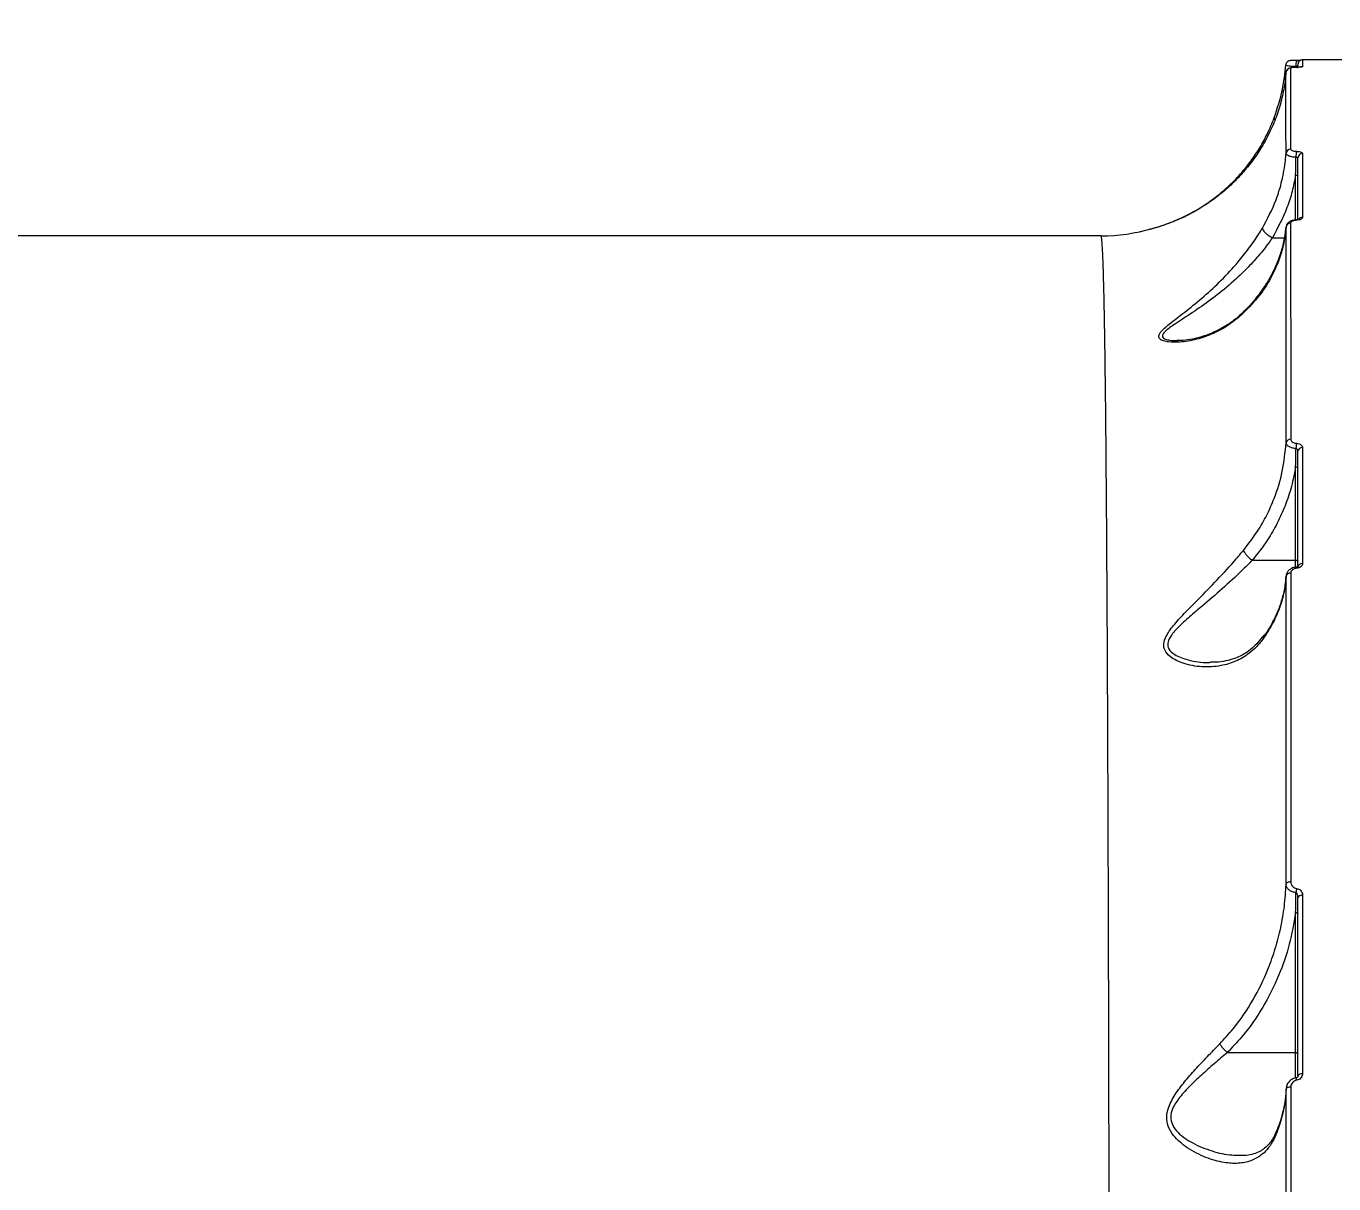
# Model space of a CAD drawing. Header units: millimetres. Extents: x -6521 to 6343, y -6174 to 4868.
# Drawn here: x -2641.9 to -2359.8, y 878.8 to 1128.7 of the extents above; entities that cross this region are included whole.
import ezdxf

# ---------------------------------------------------------------- set-up
doc = ezdxf.new("R2010")
doc.units = ezdxf.units.MM
for name, color, linetype in [('DIKOM_ОБЪЕКТ', 7, 'Continuous'), ('DIKOM_РАЗМЕР_ЗОНА', 7, 'Continuous'), ('DIKOM_РАЗМЕР_ОБЪЕКТА', 7, 'Continuous')]:
    doc.layers.add(name, color=color, linetype=linetype)
doc.styles.add('style1', font='arial.ttf', dxfattribs={"width": 0.8})
doc.dimstyles.new('1-50', dxfattribs={"dimtxt": 300, "dimasz": 200, "dimexe": 100, "dimexo": 0, "dimgap": 100, "dimtad": 1, "dimtxsty": 'style1', "dimcen": 200, "dimclrd": 7, "dimclre": 7, "dimclrt": 7, "dimadec": 1, "dimazin": 2, "dimtfac": 1, "dimtmove": 0, "dimatfit": 2, "dimfxl": 0, "dimlwd": 25, "dimlwe": 18, "dimarcsym": 0})

# ---------------------------------------------------------------- blocks, each defined once
blk = doc.blocks.new('*D12')
at = {"layer": 'Defpoints', "color": 0, "transparency": 16777216}
for p in [(918.99, 3251.45), (5268.57, 3251.45), (-3684.78, -1936.75)]:
    blk.add_point(p, dxfattribs=at)
at = {"layer": 'DIKOM_РАЗМЕР_ОБЪЕКТА', "color": 7, "lineweight": 18, "transparency": 16777216}
for p, q in [((918.99, 3251.45), (5368.57, 3251.45)), ((-3684.78, -1936.75), (5368.57, -1936.75))]:
    blk.add_line(p, q, dxfattribs=at)
at = {"layer": 'DIKOM_РАЗМЕР_ОБЪЕКТА', "color": 7, "lineweight": 25, "transparency": 16777216}
blk.add_line((5268.57, -1736.75), (5268.57, 3051.45), dxfattribs=at)
at = {"layer": 'DIKOM_РАЗМЕР_ОБЪЕКТА', "color": 7, "transparency": 16777216}
for points in [[(5235.23, 3051.45), (5301.9, 3051.45), (5268.57, 3251.45)], [(5235.23, -1736.75), (5301.9, -1736.75), (5268.57, -1936.75)]]:
    blk.add_solid(points, dxfattribs=at)
at = {"layer": 'DIKOM_РАЗМЕР_ОБЪЕКТА', "color": 7, "transparency": 16777216, "insert": (5015.39, 711.25), "char_height": 300, "attachment_point": 5, "rotation": 90, "style": 'style1'}
blk.add_mtext('5150', dxfattribs=at)
blk = doc.blocks.new('*D13')
at = {"layer": 'Defpoints', "color": 0, "transparency": 16777216}
for p in [(1683.24, 4867.99), (-4359.52, -3960.36), (6242.61, -3960.36)]:
    blk.add_point(p, dxfattribs=at)
at = {"layer": 'DIKOM_РАЗМЕР_ЗОНА', "color": 7, "lineweight": 18, "transparency": 16777216}
for p, q in [((1683.24, 4867.99), (6342.61, 4867.99)), ((-4359.52, -3960.36), (6342.61, -3960.36))]:
    blk.add_line(p, q, dxfattribs=at)
at = {"layer": 'DIKOM_РАЗМЕР_ЗОНА', "color": 7, "lineweight": 25, "transparency": 16777216}
blk.add_line((6242.61, 4667.99), (6242.61, -3760.36), dxfattribs=at)
at = {"layer": 'DIKOM_РАЗМЕР_ЗОНА', "color": 7, "transparency": 16777216}
for points in [[(6209.28, 4667.99), (6275.95, 4667.99), (6242.61, 4867.99)], [(6209.28, -3760.36), (6275.95, -3760.36), (6242.61, -3960.36)]]:
    blk.add_solid(points, dxfattribs=at)
at = {"layer": 'DIKOM_РАЗМЕР_ЗОНА', "color": 7, "transparency": 16777216, "insert": (5989.44, 630.24), "char_height": 300, "attachment_point": 5, "rotation": 90, "style": 'style1'}
blk.add_mtext('8850', dxfattribs=at)

msp = doc.modelspace()

# ---------------------------------------------------------------- linework, layer by layer
at = {"layer": 'DIKOM_ОБЪЕКТ', "color": 7, "linetype": 'Continuous', "lineweight": 15}
for p, q in [((-2353.011, 1121.464), (-2366.512, 1121.464)), ((-2367.942, 1119.824), (-2367.939, 1119.967)), ((-2368.011, 1086.882), (-2368.011, 1096.555)), ((-2410.014, 1083.464), (-2708.064, 1083.464)), ((-2370.153, 1085.391), (-2370.265, 1084.43)), ((-2373.008, 1083.049), (-2370.443, 1083.049)), ((-2393.652, 1060.888), (-2393.413, 1060.891)), ((-2368.011, 1013.432), (-2368.011, 1033.633)), ((-2377.342, 1013.432), (-2368.011, 1013.432)), ((-2368.011, 1011.965), (-2368.011, 1013.432)), ((-2368.011, 907.172), (-2368.011, 937.39)), ((-2382.772, 907.172), (-2368.011, 907.172)), ((-2368.011, 901.71), (-2368.011, 907.172)), ((-2370.086, 899.401), (-2370.121, 898.753))]:
    msp.add_line(p, q, dxfattribs=at)
at = {"layer": 'DIKOM_ОБЪЕКТ', "color": 7, "linetype": 'Continuous', "lineweight": 15, "flags": 128}
for points in [[(-2366.512, 1119.975), (-2366.707, 1119.956), (-2366.88, 1119.905)], [(-2368.011, 1096.555), (-2367.913, 1096.551), (-2367.819, 1096.541), (-2367.733, 1096.525), (-2367.657, 1096.503), (-2367.595, 1096.477), (-2367.549, 1096.446), (-2367.52, 1096.413), (-2367.511, 1096.379)], [(-2367.812, 1086.817), (-2367.835, 1086.868), (-2367.856, 1086.894), (-2367.867, 1086.898)], [(-2368.011, 1033.633), (-2367.913, 1033.629), (-2367.819, 1033.619), (-2367.733, 1033.603), (-2367.657, 1033.581), (-2367.595, 1033.555), (-2367.549, 1033.524), (-2367.52, 1033.491), (-2367.511, 1033.457)], [(-2369.067, 944.036), (-2369.254, 944.025), (-2369.435, 943.993), (-2369.602, 943.942), (-2369.749, 943.874), (-2369.872, 943.791), (-2369.966, 943.697), (-2370.027, 943.593), (-2370.053, 943.485)], [(-2366.521, 941.145), (-2366.715, 941.133), (-2366.9, 941.1), (-2367.072, 941.047), (-2367.221, 940.976), (-2367.344, 940.89), (-2367.435, 940.792), (-2367.492, 940.685), (-2367.511, 940.575)], [(-2368.011, 937.39), (-2367.913, 937.387), (-2367.819, 937.377), (-2367.733, 937.361), (-2367.657, 937.339), (-2367.595, 937.312), (-2367.549, 937.282), (-2367.52, 937.249), (-2367.511, 937.215)], [(-2368.011, 907.172), (-2367.913, 907.168), (-2367.819, 907.158), (-2367.733, 907.142), (-2367.657, 907.12), (-2367.595, 907.094), (-2367.549, 907.063), (-2367.52, 907.03), (-2367.511, 906.996)], [(-2366.522, 902.617), (-2366.715, 902.607), (-2366.901, 902.579), (-2367.072, 902.534), (-2367.221, 902.475), (-2367.344, 902.402), (-2367.435, 902.32), (-2367.492, 902.231), (-2367.511, 902.138)], [(-2369.064, 899.749), (-2369.252, 899.74), (-2369.433, 899.714), (-2369.6, 899.672), (-2369.747, 899.616), (-2369.87, 899.548), (-2369.963, 899.471), (-2370.024, 899.386), (-2370.051, 899.298)]]:
    msp.add_lwpolyline(points, dxfattribs=at)
at = {"layer": 'DIKOM_ОБЪЕКТ', "color": 7, "linetype": 'Continuous', "lineweight": 15}
for centre, radius, start, end in [((-2365.583, 1120.393), 2.395, 157.58742, 190.26742), ((-2366.511, 1120.464), 1, 89.98309, 180.00042), ((-2369.11, 1118.658), 0.998, 89.99833, 175.91555), ((-2369.107, 1101.163), 0.981, 89.10945, 175.03931), ((-2363.746, 1100.612), 4.198, 164.97778, 182.80086), ((-2366.534, 1100.275), 0.976, 88.88645, 178.5636), ((-2369.116, 1085.236), 0.966, 88.19119, 173.93072), ((-2366.524, 1086.415), 1.024, 89.57903, 141.7367), ((-2410.011, 1123.464), 40, 269.99595, 286.01084), ((-2369.149, 1038.641), 0.929, 85.42988, 169.90447), ((-2361.545, 1037.366), 6.397, 168.22789, 178.54935), ((-2366.602, 1036.843), 0.915, 84.78636, 173.04902), ((-2369.171, 1009.775), 0.913, 83.77971, 166.83556), ((-2368.19, 1011.693), 0.397, 1.18674, 41.56856), ((-2366.626, 1011.82), 0.898, 83.22004, 170.36271), ((-2358.897, 940.924), 9.078, 169.23859, 175.07397), ((-2368.961, 901.132), 1.181, 3.27932, 29.35827)]:
    msp.add_arc(centre, radius, start, end, dxfattribs=at)
for points, knots in [([(-2372.627, 1108.933), (-2371.962, 1110.943), (-2370.729, 1114.67), (-2370.313, 1118.548), (-2370.122, 1120.334)], [0, 0, 0, 0, 0.5395118, 1, 1, 1, 1]), ([(-2367.939, 1119.967), (-2368.227, 1119.981), (-2368.819, 1120.012), (-2369.538, 1120.103), (-2370.035, 1120.217), (-2370.093, 1120.295), (-2370.122, 1120.334)], [0, 0, 0, 0, 0.2380075, 0.490671, 0.7462809, 1, 1, 1, 1]), ([(-2367.924, 1121.306), (-2368.012, 1121.305), (-2368.287, 1121.304), (-2368.69, 1121.296), (-2369.017, 1121.282), (-2369.183, 1121.269), (-2369.35, 1121.241), (-2369.541, 1121.179), (-2369.759, 1121.052), (-2369.969, 1120.824), (-2370.103, 1120.563), (-2370.105, 1120.39), (-2370.105, 1120.332)], [0, 0, 0, 0, 0.0801165, 0.2479692, 0.4347062, 0.5572811, 0.6200641, 0.6734802, 0.7488023, 0.8456854, 0.9490818, 1, 1, 1, 1]), ([(-2367.511, 1120.347), (-2367.516, 1120.302), (-2367.528, 1120.214), (-2367.619, 1120.095), (-2367.746, 1120.014), (-2367.863, 1119.977), (-2367.923, 1119.969), (-2367.939, 1119.967)], [0, 0, 0, 0, 0.2917101, 0.5672826, 0.8036516, 0.9441264, 1, 1, 1, 1]), ([(-2367.804, 1121.307), (-2367.664, 1121.308), (-2367.382, 1121.309), (-2366.791, 1121.323), (-2367.382, 1121.309), (-2367.664, 1121.308), (-2367.804, 1121.307)], [0, 0, 0, 0, 0.2486349, 0.5, 0.7513651, 1, 1, 1, 1]), ([(-2367.511, 1119.649), (-2367.511, 1119.902), (-2367.511, 1120.448), (-2367.511, 1120.361), (-2367.511, 1120.314)], [0, 0, 0, 0, 0.4614038, 1, 1, 1, 1]), ([(-2366.511, 1121.464), (-2366.511, 1121.464), (-2366.511, 1121.519), (-2366.511, 1121.225), (-2366.512, 1120.392), (-2366.512, 1119.975)], [0, 0, 0, 0, 0.0004522, 0.4997829, 1, 1, 1, 1]), ([(-2370.106, 1118.729), (-2370.147, 1118.256), (-2370.294, 1116.569), (-2370.795, 1113.683), (-2371.796, 1110.077), (-2373.205, 1106.514), (-2375.413, 1102.277), (-2378.146, 1098.42), (-2381.316, 1095.015), (-2383.622, 1092.92), (-2385.175, 1091.738), (-2385.746, 1091.303)], [0, 0, 0, 0, 0.0465618, 0.1660341, 0.2855047, 0.408265, 0.5310186, 0.7327782, 0.8363384, 0.9398843, 1, 1, 1, 1]), ([(-2370.085, 1101.248), (-2370.086, 1103.346), (-2370.089, 1107.544), (-2370.094, 1112.419), (-2370.099, 1116.322), (-2370.104, 1117.927), (-2370.106, 1118.729)], [0, 0, 0, 0, 0.248596, 0.497193, 0.7485964, 1, 1, 1, 1]), ([(-2367.853, 1119.82), (-2367.858, 1119.82), (-2368.041, 1119.819), (-2368.4, 1119.804), (-2368.891, 1119.764), (-2369.199, 1119.715), (-2369.513, 1119.607), (-2369.782, 1119.436), (-2369.997, 1119.158), (-2370.11, 1118.884), (-2370.096, 1118.713), (-2370.091, 1118.665)], [0, 0, 0, 0, 0.0040081, 0.1599862, 0.325477, 0.5430553, 0.6403017, 0.7472806, 0.8478566, 0.9575629, 1, 1, 1, 1]), ([(-2367.842, 1119.816), (-2367.986, 1119.813), (-2368.274, 1119.806), (-2368.635, 1119.779), (-2368.918, 1119.743), (-2369.083, 1119.7), (-2369.102, 1119.67), (-2369.11, 1119.657)], [0, 0, 0, 0, 0.1889346, 0.3774421, 0.5791868, 0.8164213, 1, 1, 1, 1]), ([(-2369.11, 1119.657), (-2369.108, 1118.863), (-2369.105, 1117.276), (-2369.1, 1113.402), (-2369.096, 1108.52), (-2369.093, 1104.269), (-2369.092, 1102.144)], [0, 0, 0, 0, 0.2485959, 0.4971935, 0.7485978, 1, 1, 1, 1]), ([(-2366.876, 1119.887), (-2366.875, 1119.887), (-2366.87, 1119.889), (-2366.936, 1119.875), (-2367.109, 1119.854), (-2367.418, 1119.832), (-2367.724, 1119.82), (-2367.895, 1119.82), (-2367.934, 1119.82)], [0, 0, 0, 0, 0.0465967, 0.1983203, 0.4171725, 0.6904953, 0.9295207, 1, 1, 1, 1]), ([(-2366.512, 1119.975), (-2366.521, 1119.963), (-2366.541, 1119.933), (-2366.718, 1119.891), (-2367.019, 1119.854), (-2367.395, 1119.827), (-2367.693, 1119.82), (-2367.842, 1119.816)], [0, 0, 0, 0, 0.1825091, 0.4237562, 0.6274448, 0.8134392, 1, 1, 1, 1]), ([(-2399.284, 1084.929), (-2399.019, 1085.003), (-2398.5, 1085.15), (-2396.677, 1085.711), (-2394.041, 1086.681), (-2390.509, 1088.349), (-2386.788, 1090.601), (-2383.288, 1093.333), (-2380.189, 1096.386), (-2377.736, 1099.383), (-2375.694, 1102.465), (-2373.972, 1105.609), (-2373.092, 1107.783), (-2372.627, 1108.933)], [0, 0, 0, 0, 0.052352, 0.1026415, 0.208564, 0.3169173, 0.4371922, 0.5599067, 0.6562596, 0.7550148, 0.8319706, 0.9111684, 1, 1, 1, 1]), ([(-2372.627, 1108.933), (-2372.632, 1108.919), (-2372.665, 1108.826), (-2372.665, 1108.686), (-2372.531, 1108.533), (-2372.496, 1108.492)], [0, 0, 0, 0, 0.1167218, 0.7674951, 1, 1, 1, 1]), ([(-2375.189, 1085.094), (-2374.114, 1087.103), (-2372.346, 1090.41), (-2370.882, 1095.399), (-2370.278, 1098.779), (-2370.124, 1100.745), (-2370.085, 1101.248)], [0, 0, 0, 0, 0.3957833, 0.6516363, 0.9109975, 1, 1, 1, 1]), ([(-2367.939, 1100.406), (-2368.002, 1100.411), (-2368.343, 1100.436), (-2368.935, 1100.527), (-2369.571, 1100.723), (-2370.002, 1100.974), (-2370.057, 1101.156), (-2370.085, 1101.248)], [0, 0, 0, 0, 0.0542183, 0.2910811, 0.5276207, 0.7637207, 1, 1, 1, 1]), ([(-2369.092, 1102.144), (-2369.075, 1102.093), (-2369.042, 1101.991), (-2368.782, 1101.856), (-2368.4, 1101.754), (-2368.043, 1101.711), (-2367.838, 1101.701), (-2367.8, 1101.7)], [0, 0, 0, 0, 0.2363559, 0.4725866, 0.7091459, 0.945859, 1, 1, 1, 1]), ([(-2368.011, 1096.555), (-2368.002, 1096.867), (-2367.969, 1098.149), (-2367.952, 1099.434), (-2367.939, 1100.406)], [0, 0, 0, 0, 0.2436009, 1, 1, 1, 1]), ([(-2367.511, 1100.3), (-2367.516, 1100.313), (-2367.527, 1100.339), (-2367.613, 1100.372), (-2367.74, 1100.395), (-2367.858, 1100.405), (-2367.926, 1100.406), (-2367.939, 1100.406)], [0, 0, 0, 0, 0.236968, 0.4741342, 0.7107568, 0.9466108, 1, 1, 1, 1]), ([(-2367.8, 1101.7), (-2367.763, 1101.698), (-2367.559, 1101.688), (-2367.205, 1101.645), (-2366.824, 1101.543), (-2366.565, 1101.407), (-2366.532, 1101.303), (-2366.515, 1101.252)], [0, 0, 0, 0, 0.0535409, 0.2897906, 0.5263178, 0.7631435, 1, 1, 1, 1]), ([(-2367.511, 1087.036), (-2367.511, 1089.366), (-2367.511, 1094.209), (-2367.511, 1098.219), (-2367.511, 1100.3)], [0, 0, 0, 0, 0.4811512, 1, 1, 1, 1]), ([(-2366.515, 1101.252), (-2366.515, 1101.046), (-2366.515, 1100.02), (-2366.516, 1097.38), (-2366.516, 1093.099), (-2366.516, 1089.326), (-2366.517, 1087.439)], [0, 0, 0, 0, 0.0507682, 0.2538467, 0.6266946, 1, 1, 1, 1]), ([(-2368.011, 1096.555), (-2368.241, 1095.375), (-2368.703, 1093.007), (-2370.155, 1088.402), (-2371.871, 1085.183), (-2373.008, 1083.049)], [0, 0, 0, 0, 0.2504016, 0.5028657, 1, 1, 1, 1]), ([(-2385.746, 1091.303), (-2387.135, 1090.363), (-2389.945, 1088.461), (-2393.751, 1086.711), (-2396.484, 1085.719), (-2398.084, 1085.231), (-2399.085, 1084.96), (-2399.326, 1084.905), (-2399.438, 1084.879)], [0, 0, 0, 0, 0.2688422, 0.5438205, 0.7273181, 0.8203929, 0.915672, 1, 1, 1, 1]), ([(-2367.867, 1086.894), (-2367.9, 1086.893), (-2368.217, 1086.884), (-2368.82, 1086.755), (-2369.467, 1086.462), (-2369.891, 1086.003), (-2370.082, 1085.596), (-2370.06, 1085.36), (-2370.054, 1085.298)], [0, 0, 0, 0, 0.0297478, 0.2864722, 0.5726845, 0.7641862, 0.9380977, 1, 1, 1, 1]), ([(-2367.812, 1086.817), (-2367.971, 1086.8), (-2368.289, 1086.768), (-2368.685, 1086.641), (-2368.966, 1086.473), (-2369.076, 1086.317), (-2369.083, 1086.225), (-2369.085, 1086.201)], [0, 0, 0, 0, 0.2256859, 0.4513815, 0.6802314, 0.9176426, 1, 1, 1, 1]), ([(-2369.085, 1086.201), (-2369.085, 1084.747), (-2369.084, 1080.493), (-2369.081, 1072.748), (-2369.079, 1062.634), (-2369.077, 1051.656), (-2369.076, 1043.597), (-2369.075, 1039.567)], [0, 0, 0, 0, 0.1144562, 0.3347662, 0.5550766, 0.7775373, 1, 1, 1, 1]), ([(-2367.295, 1087.021), (-2367.294, 1087.022), (-2367.286, 1087.029), (-2367.322, 1087.006), (-2367.418, 1086.97), (-2367.595, 1086.928), (-2367.757, 1086.902), (-2367.857, 1086.899), (-2367.868, 1086.899)], [0, 0, 0, 0, 0.0271659, 0.2182499, 0.4449337, 0.6800693, 0.9636756, 1, 1, 1, 1]), ([(-2366.517, 1087.439), (-2366.519, 1087.415), (-2366.527, 1087.322), (-2366.64, 1087.165), (-2366.928, 1086.995), (-2367.329, 1086.867), (-2367.651, 1086.834), (-2367.812, 1086.817)], [0, 0, 0, 0, 0.0825363, 0.3217335, 0.5513377, 0.7755977, 1, 1, 1, 1]), ([(-2408.113, 763.019), (-2408.117, 769.959), (-2408.125, 783.844), (-2408.142, 804.365), (-2408.164, 824.78), (-2408.189, 844.995), (-2408.22, 864.936), (-2408.254, 884.165), (-2408.293, 902.632), (-2408.335, 920.306), (-2408.383, 937.475), (-2408.436, 954.054), (-2408.495, 969.973), (-2408.559, 984.884), (-2408.628, 998.759), (-2408.702, 1011.595), (-2408.782, 1023.596), (-2408.869, 1034.684), (-2408.964, 1044.798), (-2409.065, 1053.722), (-2409.173, 1061.451), (-2409.287, 1068.007), (-2409.409, 1073.495), (-2409.542, 1077.839), (-2409.684, 1081.04), (-2409.835, 1082.87), (-2409.944, 1083.618), (-2410.006, 1083.427), (-2410.011, 1083.41)], [0, 0, 0, 0, 0.0392483, 0.078527, 0.1177753, 0.1581646, 0.1985868, 0.238976, 0.2782267, 0.3175076, 0.3567581, 0.3971477, 0.4375702, 0.4779599, 0.517239, 0.5565485, 0.5958276, 0.6362445, 0.6766943, 0.7171115, 0.7564552, 0.7958291, 0.8351729, 0.8756542, 0.9161683, 0.9566496, 0.9960916, 1, 1, 1, 1]), ([(-2379.377, 1066.677), (-2380.383, 1065.817), (-2382.421, 1064.074), (-2385.817, 1062.267), (-2389.402, 1061.01), (-2392.723, 1060.458), (-2395.108, 1060.47), (-2396.518, 1060.74), (-2397.367, 1061.135), (-2397.691, 1061.85), (-2397.082, 1062.802), (-2396.04, 1063.779), (-2394.292, 1065.204), (-2391.472, 1067.325), (-2387.751, 1070.36), (-2383.993, 1073.841), (-2380.739, 1077.36), (-2378.032, 1080.778), (-2376.316, 1083.256), (-2375.429, 1084.702), (-2375.189, 1085.094)], [0, 0, 0, 0, 0.0704036, 0.1427025, 0.2195603, 0.2979643, 0.3555937, 0.3848661, 0.4149666, 0.4491216, 0.4886802, 0.5172616, 0.5465204, 0.6240208, 0.7036984, 0.7828119, 0.8640041, 0.9204681, 0.9784127, 1, 1, 1, 1]), ([(-2370.077, 1085.338), (-2370.202, 1084.215), (-2370.462, 1081.885), (-2371.471, 1078.398), (-2373.144, 1074.586), (-2375.643, 1070.568), (-2378.123, 1067.983), (-2379.377, 1066.677)], [0, 0, 0, 0, 0.1665433, 0.345552, 0.5267564, 0.7607815, 1, 1, 1, 1]), ([(-2370.265, 1084.43), (-2370.307, 1084.019), (-2370.443, 1082.68), (-2371.004, 1080.43), (-2371.934, 1077.698), (-2373.186, 1075.024), (-2374.721, 1072.433), (-2376.553, 1069.97), (-2378.084, 1068.173), (-2379.083, 1067.253), (-2379.295, 1067.057)], [0, 0, 0, 0, 0.065832, 0.214457, 0.3640779, 0.5141381, 0.6638832, 0.8127171, 0.9601568, 1, 1, 1, 1]), ([(-2375.189, 1085.094), (-2375.189, 1085.078), (-2375.19, 1085.008), (-2375.136, 1084.81), (-2374.896, 1084.447), (-2374.401, 1083.963), (-2373.75, 1083.468), (-2373.26, 1083.19), (-2373.015, 1083.05)], [0, 0, 0, 0, 0.0352061, 0.1540686, 0.3655484, 0.5770298, 0.7885131, 1, 1, 1, 1]), ([(-2370.064, 1038.804), (-2370.065, 1042.786), (-2370.066, 1050.752), (-2370.069, 1061.684), (-2370.072, 1071.822), (-2370.074, 1079.614), (-2370.076, 1083.886), (-2370.077, 1085.338)], [0, 0, 0, 0, 0.2203107, 0.4406224, 0.6630831, 0.8855452, 1, 1, 1, 1]), ([(-2373.015, 1083.05), (-2373.016, 1083.05), (-2373.27, 1082.691), (-2374.213, 1081.353), (-2376.036, 1079.079), (-2378.892, 1075.957), (-2382.355, 1072.743), (-2386.299, 1069.598), (-2390.28, 1066.865), (-2393.24, 1064.955), (-2395.148, 1063.663), (-2396.146, 1062.883), (-2396.646, 1062.308), (-2396.805, 1061.818), (-2396.698, 1061.549), (-2396.304, 1061.24), (-2395.657, 1061.015), (-2394.675, 1060.853), (-2393.946, 1060.878), (-2393.652, 1060.888)], [0, 0, 0, 0, 0.0000489, 0.0326772, 0.1206239, 0.2086852, 0.3330765, 0.4576292, 0.578292, 0.6986305, 0.7410201, 0.7832477, 0.8254351, 0.8383375, 0.8763153, 0.8853431, 0.9280244, 0.9709998, 1, 1, 1, 1]), ([(-2373.008, 1083.049), (-2373.01, 1083.049), (-2373.012, 1083.049), (-2373.015, 1083.05), (-2373.015, 1083.05)], [0, 0, 0, 0, 0.6569142, 1, 1, 1, 1]), ([(-2379.254, 1067.048), (-2379.592, 1066.72), (-2380.512, 1065.827), (-2382.132, 1064.611), (-2384.115, 1063.371), (-2386.26, 1062.359), (-2388.547, 1061.557), (-2390.724, 1061.061), (-2392.453, 1060.853), (-2393.336, 1060.848), (-2393.653, 1060.847)], [0, 0, 0, 0, 0.0760272, 0.2069934, 0.3447991, 0.4884009, 0.6393914, 0.7946606, 0.9264756, 1, 1, 1, 1]), ([(-2379.377, 1066.677), (-2379.37, 1066.703), (-2379.336, 1066.821), (-2379.257, 1066.898), (-2379.195, 1066.959)], [0, 0, 0, 0, 0.2220273, 1, 1, 1, 1]), ([(-2379.279, 1015.562), (-2378.21, 1016.933), (-2376.328, 1019.35), (-2374.184, 1023.16), (-2372.285, 1027.429), (-2370.674, 1032.651), (-2370.269, 1036.737), (-2370.064, 1038.804)], [0, 0, 0, 0, 0.2022616, 0.3564038, 0.5119924, 0.7532501, 1, 1, 1, 1]), ([(-2367.94, 1037.528), (-2367.975, 1037.532), (-2368.282, 1037.562), (-2368.854, 1037.68), (-2369.515, 1037.972), (-2369.972, 1038.365), (-2370.034, 1038.658), (-2370.064, 1038.804)], [0, 0, 0, 0, 0.0300237, 0.263948, 0.5066634, 0.7544281, 1, 1, 1, 1]), ([(-2369.075, 1039.567), (-2369.058, 1039.461), (-2369.024, 1039.249), (-2368.753, 1038.969), (-2368.357, 1038.766), (-2368.013, 1038.69), (-2367.828, 1038.673), (-2367.807, 1038.672)], [0, 0, 0, 0, 0.248657, 0.497491, 0.7389198, 0.9703247, 1, 1, 1, 1]), ([(-2367.807, 1038.672), (-2367.622, 1038.643), (-2367.264, 1038.589), (-2366.848, 1038.366), (-2366.572, 1038.082), (-2366.536, 1037.863), (-2366.519, 1037.754)], [0, 0, 0, 0, 0.2592223, 0.5021855, 0.7511507, 1, 1, 1, 1]), ([(-2368.011, 1033.633), (-2368.003, 1033.945), (-2367.97, 1035.242), (-2367.953, 1036.541), (-2367.94, 1037.528)], [0, 0, 0, 0, 0.2408318, 1, 1, 1, 1]), ([(-2367.511, 1036.954), (-2367.516, 1037.022), (-2367.527, 1037.155), (-2367.615, 1037.333), (-2367.74, 1037.457), (-2367.858, 1037.513), (-2367.922, 1037.525), (-2367.94, 1037.528)], [0, 0, 0, 0, 0.273581, 0.534307, 0.7688623, 0.9341169, 1, 1, 1, 1]), ([(-2367.511, 1011.97), (-2367.511, 1016.307), (-2367.511, 1024.991), (-2367.511, 1032.963), (-2367.511, 1036.954)], [0, 0, 0, 0, 0.4994486, 1, 1, 1, 1]), ([(-2366.519, 1037.754), (-2366.519, 1037.354), (-2366.519, 1035.353), (-2366.519, 1030.324), (-2366.519, 1022.472), (-2366.52, 1015.966), (-2366.52, 1012.711)], [0, 0, 0, 0, 0.0507691, 0.2538554, 0.6267003, 1, 1, 1, 1]), ([(-2368.011, 1033.633), (-2368.282, 1032.209), (-2368.828, 1029.347), (-2370.199, 1025.267), (-2371.94, 1021.399), (-2374.212, 1017.406), (-2376.213, 1014.866), (-2377.342, 1013.432)], [0, 0, 0, 0, 0.1948135, 0.3916441, 0.5750675, 0.7602144, 1, 1, 1, 1]), ([(-2374.92, 996.615), (-2375.403, 995.992), (-2376.379, 994.733), (-2378.378, 992.997), (-2380.948, 991.515), (-2384.361, 990.507), (-2388.238, 990.288), (-2391.525, 990.874), (-2393.77, 991.779), (-2395.218, 992.653), (-2396.292, 993.852), (-2396.546, 995.409), (-2395.96, 997.23), (-2394.382, 999.418), (-2392.068, 1001.926), (-2389.034, 1004.996), (-2385.386, 1008.696), (-2381.929, 1012.429), (-2379.97, 1014.744), (-2379.279, 1015.562)], [0, 0, 0, 0, 0.0443368, 0.0895897, 0.1599542, 0.2324666, 0.3224988, 0.4152096, 0.4503611, 0.4859271, 0.5329421, 0.5664257, 0.5998061, 0.6530971, 0.7102647, 0.7686655, 0.8578764, 0.9497894, 1, 1, 1, 1]), ([(-2377.368, 1013.439), (-2377.37, 1013.437), (-2378.09, 1012.693), (-2380.172, 1010.616), (-2383.818, 1007.271), (-2387.659, 1003.97), (-2390.915, 1001.242), (-2392.98, 999.368), (-2394.364, 997.887), (-2395.206, 996.742), (-2395.707, 995.491), (-2395.424, 994.118), (-2394.259, 993.114), (-2392.744, 992.39), (-2390.35, 991.688), (-2388.16, 991.256), (-2386.521, 991.406), (-2386.342, 991.423)], [0, 0, 0, 0, 0.0002361, 0.0748955, 0.2106441, 0.3465318, 0.431483, 0.5162094, 0.5536614, 0.5909843, 0.6356562, 0.680073, 0.7447639, 0.7957663, 0.846868, 0.9831841, 1, 1, 1, 1]), ([(-2379.279, 1015.562), (-2379.274, 1015.548), (-2379.226, 1015.412), (-2379.048, 1015.09), (-2378.612, 1014.548), (-2378.027, 1013.962), (-2377.587, 1013.614), (-2377.368, 1013.439)], [0, 0, 0, 0, 0.0262098, 0.2630699, 0.5087123, 0.7543642, 1, 1, 1, 1]), ([(-2377.342, 1013.432), (-2377.347, 1013.433), (-2377.355, 1013.433), (-2377.363, 1013.437), (-2377.367, 1013.439), (-2377.368, 1013.439)], [0, 0, 0, 0, 0.5055471, 0.9169602, 1, 1, 1, 1]), ([(-2368.011, 1013.432), (-2367.954, 1013.431), (-2367.842, 1013.427), (-2367.692, 1013.397), (-2367.578, 1013.353), (-2367.526, 1013.309), (-2367.512, 1013.277), (-2367.511, 1013.265), (-2367.511, 1013.26)], [0, 0, 0, 0, 0.2146543, 0.4292294, 0.6439219, 0.8586989, 0.9551763, 1, 1, 1, 1]), ([(-2370.06, 1009.983), (-2370.062, 1009.942), (-2370.136, 1008.815), (-2370.441, 1006.595), (-2371.368, 1003.271), (-2372.793, 999.896), (-2374.208, 997.714), (-2374.92, 996.615)], [0, 0, 0, 0, 0.0089008, 0.2417853, 0.4772811, 0.7368308, 1, 1, 1, 1]), ([(-2370.12, 1009.997), (-2370.172, 1009.32), (-2370.294, 1007.74), (-2370.855, 1005.282), (-2371.731, 1002.643), (-2372.946, 1000.088), (-2373.975, 998.264), (-2374.683, 997.335), (-2374.794, 997.19)], [0, 0, 0, 0, 0.15253, 0.3559344, 0.5592072, 0.7616271, 0.9626941, 1, 1, 1, 1]), ([(-2367.892, 1011.949), (-2367.935, 1011.946), (-2368.283, 1011.925), (-2368.877, 1011.715), (-2369.547, 1011.26), (-2369.937, 1010.655), (-2370.104, 1010.179), (-2370.059, 1009.956), (-2370.059, 1009.952)], [0, 0, 0, 0, 0.0382894, 0.3059471, 0.5507509, 0.7804887, 0.9965699, 1, 1, 1, 1]), ([(-2370.053, 943.485), (-2370.054, 949.425), (-2370.055, 961.303), (-2370.056, 978.271), (-2370.058, 994.634), (-2370.059, 1004.867), (-2370.06, 1009.983)], [0, 0, 0, 0, 0.2485956, 0.497191, 0.7485946, 1, 1, 1, 1]), ([(-2367.793, 1011.701), (-2367.958, 1011.671), (-2368.288, 1011.612), (-2368.695, 1011.388), (-2368.975, 1011.095), (-2369.067, 1010.843), (-2369.071, 1010.706), (-2369.072, 1010.683)], [0, 0, 0, 0, 0.2377056, 0.4755034, 0.7136833, 0.9519681, 1, 1, 1, 1]), ([(-2369.072, 1010.683), (-2369.071, 1005.613), (-2369.07, 995.475), (-2369.069, 979.15), (-2369.068, 962.094), (-2369.067, 950.055), (-2369.067, 944.036)], [0, 0, 0, 0, 0.248595, 0.4971902, 0.748595, 1, 1, 1, 1]), ([(-2367.476, 1012.109), (-2367.478, 1012.107), (-2367.481, 1012.102), (-2367.553, 1012.051), (-2367.677, 1011.998), (-2367.847, 1011.956), (-2367.976, 1011.951), (-2368.038, 1011.949)], [0, 0, 0, 0, 0.2045395, 0.3966588, 0.5870642, 0.801855, 1, 1, 1, 1]), ([(-2366.52, 1012.711), (-2366.52, 1012.688), (-2366.525, 1012.552), (-2366.616, 1012.302), (-2366.895, 1012.012), (-2367.3, 1011.79), (-2367.629, 1011.731), (-2367.793, 1011.701)], [0, 0, 0, 0, 0.0489656, 0.2870838, 0.5249813, 0.7625562, 1, 1, 1, 1]), ([(-2374.896, 997.298), (-2374.994, 997.147), (-2375.461, 996.433), (-2376.408, 995.366), (-2377.737, 994.115), (-2379.181, 993.119), (-2380.801, 992.355), (-2382.651, 991.774), (-2384.515, 991.429), (-2385.782, 991.415), (-2386.339, 991.409)], [0, 0, 0, 0, 0.0335605, 0.1594489, 0.2896819, 0.4230116, 0.5602052, 0.7079393, 0.8717105, 1, 1, 1, 1]), ([(-2374.92, 996.615), (-2374.921, 996.645), (-2374.922, 996.776), (-2374.898, 996.981), (-2374.791, 997.1), (-2374.744, 997.153)], [0, 0, 0, 0, 0.1405779, 0.6223898, 1, 1, 1, 1]), ([(-2384.38, 909.063), (-2383.392, 910.132), (-2380.699, 913.046), (-2377.063, 918.448), (-2374.187, 924.351), (-2372.33, 929.64), (-2371.167, 934.149), (-2370.358, 938.773), (-2370.155, 941.914), (-2370.053, 943.485)], [0, 0, 0, 0, 0.1128011, 0.3073752, 0.5062346, 0.6280291, 0.7498286, 0.8749157, 1, 1, 1, 1]), ([(-2367.942, 941.703), (-2368.206, 941.753), (-2368.724, 941.85), (-2369.385, 942.22), (-2369.872, 942.728), (-2370.04, 943.186), (-2370.051, 943.444), (-2370.053, 943.485)], [0, 0, 0, 0, 0.223402, 0.4376578, 0.6849728, 0.9488429, 1, 1, 1, 1]), ([(-2369.067, 944.036), (-2369.042, 943.827), (-2368.998, 943.458), (-2368.682, 943.021), (-2368.292, 942.727), (-2367.975, 942.655), (-2367.816, 942.619)], [0, 0, 0, 0, 0.3292223, 0.579794, 0.788603, 1, 1, 1, 1]), ([(-2367.816, 942.619), (-2367.648, 942.58), (-2367.317, 942.503), (-2366.908, 942.189), (-2366.614, 941.756), (-2366.525, 941.378), (-2366.521, 941.169), (-2366.521, 941.145)], [0, 0, 0, 0, 0.2147722, 0.4259395, 0.681733, 0.9641524, 1, 1, 1, 1]), ([(-2368.011, 937.39), (-2368.004, 937.702), (-2367.973, 939.138), (-2367.955, 940.577), (-2367.942, 941.703)], [0, 0, 0, 0, 0.217453, 1, 1, 1, 1]), ([(-2367.511, 940.575), (-2367.518, 940.733), (-2367.531, 941.009), (-2367.63, 941.355), (-2367.747, 941.563), (-2367.854, 941.668), (-2367.916, 941.693), (-2367.942, 941.703)], [0, 0, 0, 0, 0.3756299, 0.6516964, 0.8444397, 0.9349322, 1, 1, 1, 1]), ([(-2367.511, 902.138), (-2367.511, 908.695), (-2367.511, 921.827), (-2367.511, 934.319), (-2367.511, 940.575)], [0, 0, 0, 0, 0.4992727, 1, 1, 1, 1]), ([(-2366.521, 941.145), (-2366.521, 940.597), (-2366.521, 937.857), (-2366.521, 930.213), (-2366.521, 918.017), (-2366.521, 907.753), (-2366.522, 902.617)], [0, 0, 0, 0, 0.0441427, 0.2207215, 0.6100159, 1, 1, 1, 1]), ([(-2368.011, 937.39), (-2368.408, 935.098), (-2369.21, 930.479), (-2371.59, 923.599), (-2374.977, 916.825), (-2378.834, 911.281), (-2381.725, 908.265), (-2382.772, 907.172)], [0, 0, 0, 0, 0.2061851, 0.4154245, 0.6401059, 0.8695988, 1, 1, 1, 1]), ([(-2372.161, 889.69), (-2372.197, 889.601), (-2372.517, 888.811), (-2373.225, 887.435), (-2374.459, 885.837), (-2375.942, 884.61), (-2377.899, 883.649), (-2380.399, 883.171), (-2383.677, 883.372), (-2387.424, 884.427), (-2390.673, 886.073), (-2392.983, 887.814), (-2394.473, 889.316), (-2395.577, 891.118), (-2395.952, 893.217), (-2395.479, 895.602), (-2394.056, 898.196), (-2391.978, 900.905), (-2389.598, 903.608), (-2387.027, 906.339), (-2385.266, 908.151), (-2384.38, 909.063)], [0, 0, 0, 0, 0.005632, 0.0501958, 0.0960232, 0.1433422, 0.1917793, 0.2623055, 0.334999, 0.4257411, 0.5191898, 0.5587292, 0.5987871, 0.6438229, 0.6799324, 0.7160752, 0.769129, 0.8232014, 0.8784523, 0.9388514, 1, 1, 1, 1]), ([(-2384.38, 909.063), (-2384.363, 909.033), (-2384.245, 908.824), (-2383.94, 908.389), (-2383.394, 907.749), (-2382.986, 907.366), (-2382.782, 907.175)], [0, 0, 0, 0, 0.0544866, 0.3767146, 0.6883463, 1, 1, 1, 1]), ([(-2382.782, 907.175), (-2382.783, 907.174), (-2383.716, 906.37), (-2385.581, 904.774), (-2388.282, 902.379), (-2390.822, 900.023), (-2393.003, 897.669), (-2394.551, 895.402), (-2395.077, 893.289), (-2394.66, 891.443), (-2393.471, 889.913), (-2391.907, 888.644), (-2389.446, 887.185), (-2386.029, 885.827), (-2382.495, 885.025), (-2380.527, 885.033), (-2379.906, 885.035)], [0, 0, 0, 0, 0.0001159, 0.088486, 0.1768566, 0.2547265, 0.3323759, 0.4041978, 0.4511485, 0.4979597, 0.55853, 0.6144953, 0.6705815, 0.8043994, 0.9382712, 1, 1, 1, 1]), ([(-2382.772, 907.172), (-2382.773, 907.172), (-2382.777, 907.172), (-2382.78, 907.173), (-2382.782, 907.175), (-2382.782, 907.175)], [0, 0, 0, 0, 0.4512337, 0.8240744, 1, 1, 1, 1]), ([(-2367.93, 901.703), (-2367.961, 901.7), (-2368.28, 901.675), (-2368.859, 901.413), (-2369.524, 900.858), (-2369.971, 900.106), (-2370.019, 899.546), (-2370.042, 899.273)], [0, 0, 0, 0, 0.0259358, 0.2679453, 0.512862, 0.761971, 1, 1, 1, 1]), ([(-2367.782, 901.199), (-2367.942, 901.158), (-2368.263, 901.074), (-2368.658, 900.775), (-2368.945, 900.378), (-2369.056, 900.014), (-2369.063, 899.799), (-2369.064, 899.749)], [0, 0, 0, 0, 0.2210998, 0.4418522, 0.6745095, 0.9251535, 1, 1, 1, 1]), ([(-2367.528, 902.109), (-2367.53, 902.06), (-2367.534, 901.973), (-2367.64, 901.842), (-2367.772, 901.755), (-2367.907, 901.709), (-2367.994, 901.705), (-2368.035, 901.703)], [0, 0, 0, 0, 0.3216121, 0.5794841, 0.7552526, 0.8878918, 1, 1, 1, 1]), ([(-2366.522, 902.617), (-2366.523, 902.569), (-2366.53, 902.361), (-2366.636, 902.006), (-2366.917, 901.617), (-2367.306, 901.323), (-2367.623, 901.241), (-2367.782, 901.199)], [0, 0, 0, 0, 0.0733397, 0.3225565, 0.5550512, 0.7773915, 1, 1, 1, 1]), ([(-2370.051, 899.298), (-2370.185, 897.809), (-2370.478, 894.554), (-2371.569, 891.401), (-2372.161, 889.69)], [0, 0, 0, 0, 0.4574547, 1, 1, 1, 1]), ([(-2370.121, 898.753), (-2370.133, 898.457), (-2370.188, 897.186), (-2370.611, 894.959), (-2371.256, 892.417), (-2371.889, 890.876), (-2372.138, 890.268)], [0, 0, 0, 0, 0.1028837, 0.4417144, 0.7796363, 1, 1, 1, 1]), ([(-2370.048, 834.013), (-2370.048, 839.597), (-2370.049, 850.764), (-2370.049, 867.217), (-2370.05, 883.454), (-2370.05, 894.017), (-2370.051, 899.298)], [0, 0, 0, 0, 0.2490969, 0.4981954, 0.7490969, 1, 1, 1, 1]), ([(-2369.064, 899.749), (-2369.064, 894.494), (-2369.064, 883.984), (-2369.063, 867.753), (-2369.063, 851.226), (-2369.063, 839.953), (-2369.063, 834.316)], [0, 0, 0, 0, 0.2490982, 0.4981945, 0.7490971, 1, 1, 1, 1]), ([(-2372.121, 890.291), (-2372.191, 890.108), (-2372.448, 889.432), (-2373.009, 888.463), (-2373.796, 887.377), (-2374.714, 886.49), (-2375.757, 885.802), (-2377.083, 885.262), (-2378.474, 884.945), (-2379.49, 884.937), (-2379.922, 884.933)], [0, 0, 0, 0, 0.0432543, 0.1596617, 0.2841208, 0.4156215, 0.5563664, 0.7102954, 0.8769106, 1, 1, 1, 1]), ([(-2372.161, 889.69), (-2372.165, 889.72), (-2372.194, 889.909), (-2372.207, 890.117), (-2372.112, 890.245), (-2372.107, 890.252)], [0, 0, 0, 0, 0.1484372, 0.9520021, 1, 1, 1, 1])]:
    msp.add_open_spline(points, degree=3, knots=knots, dxfattribs=at)

# ---------------------------------------------------------------- dimensions: what is measured, and where the dimension line sits
at = {"layer": 'DIKOM_РАЗМЕР_ЗОНА'}
dim = msp.add_linear_dim(base=(6242.612, -3960.361), p1=(1683.243, 4867.991), p2=(-4359.523, -3960.361), angle=90, text='8850', dimstyle='1-50', dxfattribs=at)
dim.commit()
dim.dimension.update_dxf_attribs({"geometry": '*D13', "text_midpoint": (6242.612, 630.237), "dimtype": 160})
at = {"layer": 'DIKOM_РАЗМЕР_ОБЪЕКТА'}
dim = msp.add_linear_dim(base=(5268.566, 3251.455), p1=(-3684.783, -1936.746), p2=(918.989, 3251.455), angle=90, text='5150', dimstyle='1-50', dxfattribs=at)
dim.commit()
dim.dimension.update_dxf_attribs({"geometry": '*D12', "text_midpoint": (5268.566, 711.247), "dimtype": 160})

doc.saveas('drawing.dxf')
